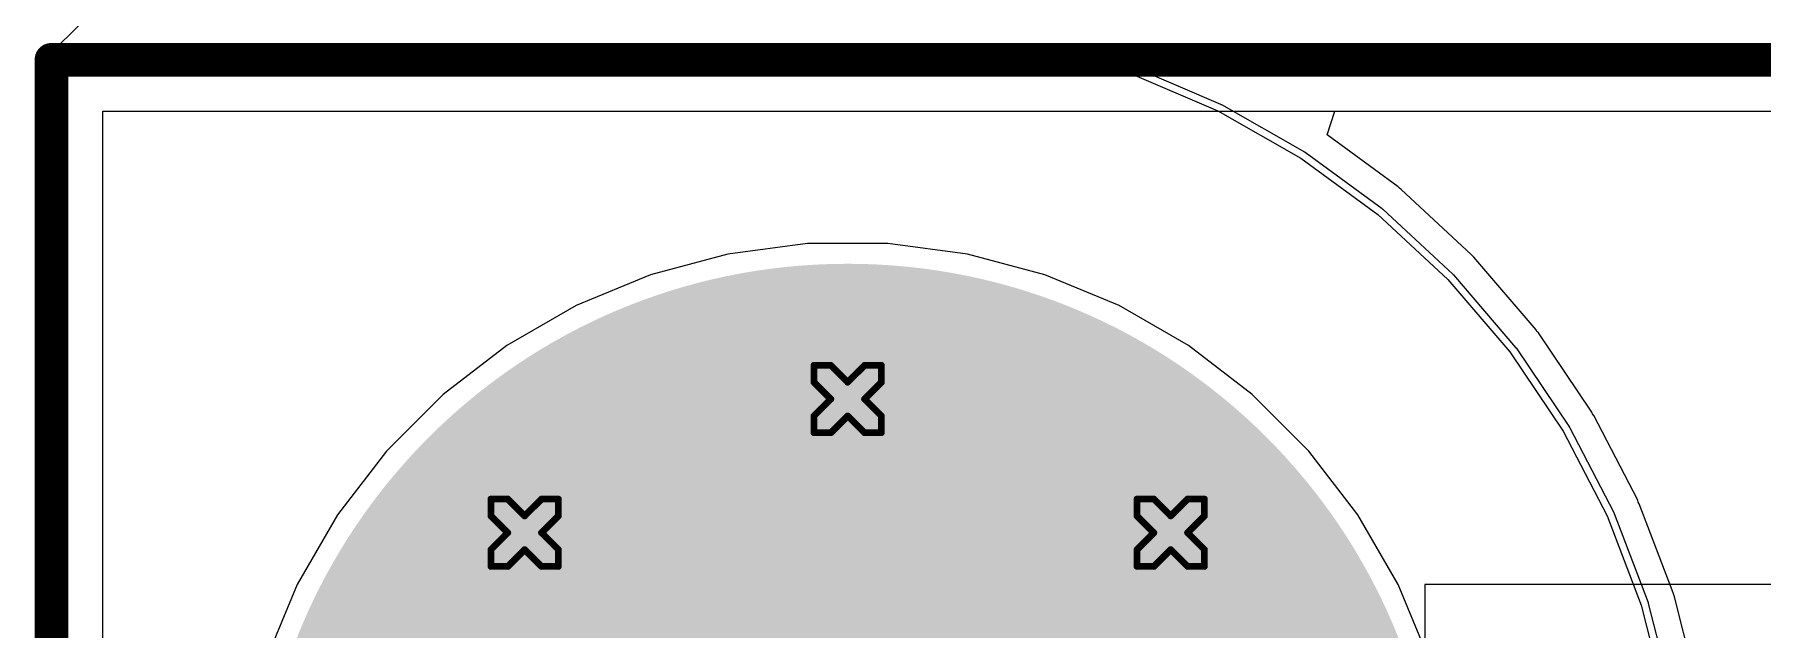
# Model space of a CAD drawing. Header units: inches. Extents: x -11 to 5379, y 0 to 5429.
# Drawn here: x -0.13 to 12.89, y 105.7 to 110.19 of the extents above; entities that cross this region are included whole.
import ezdxf

# ---------------------------------------------------------------- set-up
doc = ezdxf.new("R2010")
doc.units = ezdxf.units.IN
for name, color, linetype in [('Board Outline', 216, 'Continuous'), ('Bottom Layer', 5, 'Continuous'), ('Bottom Solder', 6, 'Continuous'), ('Drill Drawing', 1, 'Continuous'), ('GND', 16, 'Continuous'), ('Multi-Layer', 9, 'Continuous'), ('Pad Holes', 156, 'Continuous'), ('PWR', 76, 'Continuous'), ('Top Layer', 1, 'Continuous'), ('Top Solder', 216, 'Continuous'), ('Via Holes', 16, 'Continuous')]:
    doc.layers.add(name, color=color, linetype=linetype)

msp = doc.modelspace()

# ---------------------------------------------------------------- hatches: boundary and pattern name
at = {"layer": 'Bottom Layer'}
h = msp.add_hatch(color=5, dxfattribs=at)
edge = h.paths.add_edge_path()
edge.add_arc((6, 104), 4.36, 0, 360)
h = msp.add_hatch(color=5, dxfattribs=at)
edge = h.paths.add_edge_path()
edge.add_arc((6, 107.442), 0.3, 0, 360)
h = msp.add_hatch(color=5, dxfattribs=at)
edge = h.paths.add_edge_path()
edge.add_arc((3.566, 106.434), 0.3, 0, 360)
h = msp.add_hatch(color=5, dxfattribs=at)
edge = h.paths.add_edge_path()
edge.add_arc((8.434, 106.434), 0.3, 0, 360)
at = {"layer": 'Bottom Solder'}
h = msp.add_hatch(color=6, dxfattribs=at)
edge = h.paths.add_edge_path()
edge.add_arc((6, 104), 4.462, 0, 360)
at = {"layer": 'GND'}
h = msp.add_hatch(color=16, dxfattribs=at)
edge = h.paths.add_edge_path()
edge.add_arc((6, 104), 4.36, 0, 360)
h = msp.add_hatch(color=16, dxfattribs=at)
edge = h.paths.add_edge_path()
edge.add_arc((6, 107.442), 0.3, 0, 360)
h = msp.add_hatch(color=16, dxfattribs=at)
edge = h.paths.add_edge_path()
edge.add_arc((3.566, 106.434), 0.3, 0, 360)
h = msp.add_hatch(color=16, dxfattribs=at)
edge = h.paths.add_edge_path()
edge.add_arc((8.434, 106.434), 0.3, 0, 360)
at = {"layer": 'Multi-Layer'}
h = msp.add_hatch(color=9, dxfattribs=at)
edge = h.paths.add_edge_path()
edge.add_arc((6, 104), 4.36, 0, 360)
at = {"layer": 'Pad Holes'}
h = msp.add_hatch(color=7, dxfattribs=at)
edge = h.paths.add_edge_path()
edge.add_arc((6, 104), 2.5, 0, 360)
at = {"layer": 'PWR'}
h = msp.add_hatch(color=76, dxfattribs=at)
edge = h.paths.add_edge_path()
edge.add_arc((6, 104), 4.36, 0, 360)
h = msp.add_hatch(color=76, dxfattribs=at)
edge = h.paths.add_edge_path()
edge.add_arc((6, 107.442), 0.3, 0, 360)
h = msp.add_hatch(color=76, dxfattribs=at)
edge = h.paths.add_edge_path()
edge.add_arc((3.566, 106.434), 0.3, 0, 360)
h = msp.add_hatch(color=76, dxfattribs=at)
edge = h.paths.add_edge_path()
edge.add_arc((8.434, 106.434), 0.3, 0, 360)
at = {"layer": 'Top Layer'}
h = msp.add_hatch(color=1, dxfattribs=at)
edge = h.paths.add_edge_path()
edge.add_arc((6, 104), 4.36, 0, 360)
h = msp.add_hatch(color=1, dxfattribs=at)
edge = h.paths.add_edge_path()
edge.add_arc((6, 107.442), 0.3, 0, 360)
h = msp.add_hatch(color=1, dxfattribs=at)
edge = h.paths.add_edge_path()
edge.add_arc((3.566, 106.434), 0.3, 0, 360)
h = msp.add_hatch(color=1, dxfattribs=at)
edge = h.paths.add_edge_path()
edge.add_arc((8.434, 106.434), 0.3, 0, 360)
at = {"layer": 'Top Solder'}
h = msp.add_hatch(color=216, dxfattribs=at)
edge = h.paths.add_edge_path()
edge.add_arc((6, 104), 4.462, 0, 360)
at = {"layer": 'Via Holes'}
h = msp.add_hatch(color=7, dxfattribs=at)
edge = h.paths.add_edge_path()
edge.add_arc((6, 107.442), 0.15, 0, 360)
h = msp.add_hatch(color=7, dxfattribs=at)
edge = h.paths.add_edge_path()
edge.add_arc((3.566, 106.434), 0.15, 0, 360)
h = msp.add_hatch(color=7, dxfattribs=at)
edge = h.paths.add_edge_path()
edge.add_arc((8.434, 106.434), 0.15, 0, 360)

# ---------------------------------------------------------------- linework, layer by layer
at = {"layer": 'Board Outline'}
for points in [[(0, 110, 0.254, 0.254, 0), (344, 110, 0.254, 0.254, 0)], [(0, 0, 0.254, 0.254, 0), (0, 110, 0.254, 0.254, 0)]]:
    msp.add_lwpolyline(points, format="xyseb", dxfattribs=at)
msp.add_lwpolyline([(-0.063, 110, 0.127, 0.127, 1), (0.064, 110, 0.127, 0.127, 1)], format="xyseb", close=True, dxfattribs=at)
msp.add_lwpolyline([(-0.063, 110, 0.127, 0.127, 1), (0.064, 110, 0.127, 0.127, 1)], format="xyseb", close=True, dxfattribs=at)
at = {"layer": 'Bottom Layer'}
for p, q in [((0, 110), (0.001, 110.001)), ((0, 102.22), (0, 110)), ((0.001, 110.001), (7.782, 110.001)), ((7.782, 110.001), (8.127, 109.898)), ((8.127, 109.898), (8.789, 109.616)), ((8.789, 109.616), (9.414, 109.259)), ((9.614, 109.434), (9.671, 109.612)), ((9.671, 109.612), (186.207, 109.612)), ((10.147, 109.042), (9.614, 109.434)), ((9.414, 109.259), (9.994, 108.833)), ((10.158, 109.031), (10.147, 109.042)), ((10.17, 109.023), (10.158, 109.031)), ((10.698, 108.533), (10.17, 109.023)), ((9.994, 108.833), (10.522, 108.343)), ((10.707, 108.521), (10.698, 108.533)), ((10.719, 108.512), (10.707, 108.521)), ((11.187, 107.965), (10.719, 108.512)), ((10.522, 108.343), (10.99, 107.797)), ((11.194, 107.952), (11.187, 107.965)), ((11.205, 107.941), (11.194, 107.952)), ((11.607, 107.344), (11.205, 107.941)), ((10.99, 107.797), (11.392, 107.2)), ((11.613, 107.331), (11.607, 107.344)), ((11.622, 107.319), (11.613, 107.331)), ((11.953, 106.68), (11.622, 107.319)), ((11.392, 107.2), (11.723, 106.561)), ((11.957, 106.665), (11.953, 106.68)), ((11.965, 106.653), (11.957, 106.665)), ((12.221, 105.98), (11.965, 106.653)), ((11.723, 106.561), (11.979, 105.888)), ((11.979, 105.888), (12.156, 105.19)), ((12.224, 105.965), (12.221, 105.98)), ((12.23, 105.951), (12.224, 105.965)), ((12.407, 105.254), (12.23, 105.951))]:
    msp.add_line(p, q, dxfattribs=at)
at = {"layer": 'Bottom Solder'}
for p, q in [((0.001, 110.056), (5379.208, 5429.208)), ((-0.055, 110), (-0.039, 110.039)), ((-0.039, 110.039), (-0.038, 110.04)), ((-0.038, 110.04), (-0.027, 110.045)), ((-0.038, 110.04), (-0.038, 110.04)), ((-0.027, 110.045), (0.001, 110.056)), ((0.001, 110.056), (7.782, 110.056)), ((0.001, 110.056), (0.001, 110.056)), ((7.782, 110.056), (7.789, 110.053)), ((7.789, 110.053), (7.797, 110.054)), ((7.797, 110.054), (8.142, 109.951)), ((-0.055, 102.221), (-0.055, 110)), ((-0.055, 110), (-0.055, 110)), ((8.142, 109.951), (8.145, 109.949)), ((8.145, 109.949), (8.148, 109.949)), ((8.148, 109.949), (8.81, 109.666)), ((8.81, 109.666), (8.813, 109.664)), ((8.813, 109.664), (8.816, 109.664)), ((8.816, 109.664), (9.441, 109.307)), ((9.441, 109.307), (9.443, 109.304)), ((9.443, 109.304), (9.447, 109.304)), ((9.447, 109.304), (10.027, 108.878)), ((10.027, 108.878), (10.029, 108.875)), ((10.029, 108.875), (10.032, 108.874)), ((10.032, 108.874), (10.559, 108.384)), ((10.559, 108.384), (10.561, 108.381)), ((10.561, 108.381), (10.564, 108.379)), ((10.564, 108.379), (11.032, 107.832)), ((11.032, 107.832), (11.033, 107.829)), ((11.033, 107.829), (11.036, 107.827)), ((11.036, 107.827), (11.438, 107.23)), ((11.438, 107.23), (11.439, 107.227)), ((11.439, 107.227), (11.441, 107.225)), ((11.441, 107.225), (11.772, 106.586)), ((11.772, 106.586), (11.773, 106.583)), ((11.773, 106.583), (11.775, 106.58)), ((11.775, 106.58), (12.031, 105.907)), ((12.031, 105.907), (12.031, 105.904)), ((12.031, 105.904), (12.033, 105.901)), ((12.033, 105.901), (12.21, 105.204))]:
    msp.add_line(p, q, dxfattribs=at)
at = {"layer": 'Drill Drawing'}
for points in [[(5.746, 107.569, 0.0508, 0.0508, 0), (5.746, 107.696, 0.0508, 0.0508, 0)], [(5.746, 107.696, 0.0508, 0.0508, 0), (5.873, 107.696, 0.0508, 0.0508, 0)], [(5.873, 107.696, 0.0508, 0.0508, 0), (6, 107.569, 0.0508, 0.0508, 0)], [(6, 107.569, 0.0508, 0.0508, 0), (6.127, 107.696, 0.0508, 0.0508, 0)], [(6.127, 107.696, 0.0508, 0.0508, 0), (6.254, 107.696, 0.0508, 0.0508, 0)], [(6.254, 107.569, 0.0508, 0.0508, 0), (6.254, 107.696, 0.0508, 0.0508, 0)], [(5.746, 107.569, 0.0508, 0.0508, 0), (5.873, 107.442, 0.0508, 0.0508, 0)], [(6.127, 107.442, 0.0508, 0.0508, 0), (6.254, 107.569, 0.0508, 0.0508, 0)], [(5.746, 107.315, 0.0508, 0.0508, 0), (5.873, 107.442, 0.0508, 0.0508, 0)], [(6.127, 107.442, 0.0508, 0.0508, 0), (6.254, 107.315, 0.0508, 0.0508, 0)], [(5.746, 107.188, 0.0508, 0.0508, 0), (5.746, 107.315, 0.0508, 0.0508, 0)], [(5.873, 107.188, 0.0508, 0.0508, 0), (6, 107.315, 0.0508, 0.0508, 0)], [(6, 107.315, 0.0508, 0.0508, 0), (6.127, 107.188, 0.0508, 0.0508, 0)], [(6.254, 107.188, 0.0508, 0.0508, 0), (6.254, 107.315, 0.0508, 0.0508, 0)], [(5.746, 107.188, 0.0508, 0.0508, 0), (5.873, 107.188, 0.0508, 0.0508, 0)], [(6.127, 107.188, 0.0508, 0.0508, 0), (6.254, 107.188, 0.0508, 0.0508, 0)], [(3.312, 106.561, 0.0508, 0.0508, 0), (3.312, 106.688, 0.0508, 0.0508, 0)], [(3.312, 106.688, 0.0508, 0.0508, 0), (3.439, 106.688, 0.0508, 0.0508, 0)], [(3.439, 106.688, 0.0508, 0.0508, 0), (3.566, 106.561, 0.0508, 0.0508, 0)], [(3.566, 106.561, 0.0508, 0.0508, 0), (3.693, 106.688, 0.0508, 0.0508, 0)], [(3.693, 106.688, 0.0508, 0.0508, 0), (3.82, 106.688, 0.0508, 0.0508, 0)], [(3.82, 106.561, 0.0508, 0.0508, 0), (3.82, 106.688, 0.0508, 0.0508, 0)], [(8.18, 106.561, 0.0508, 0.0508, 0), (8.18, 106.688, 0.0508, 0.0508, 0)], [(8.18, 106.688, 0.0508, 0.0508, 0), (8.307, 106.688, 0.0508, 0.0508, 0)], [(8.307, 106.688, 0.0508, 0.0508, 0), (8.434, 106.561, 0.0508, 0.0508, 0)], [(8.434, 106.561, 0.0508, 0.0508, 0), (8.561, 106.688, 0.0508, 0.0508, 0)], [(8.561, 106.688, 0.0508, 0.0508, 0), (8.688, 106.688, 0.0508, 0.0508, 0)], [(8.688, 106.561, 0.0508, 0.0508, 0), (8.688, 106.688, 0.0508, 0.0508, 0)], [(3.312, 106.561, 0.0508, 0.0508, 0), (3.439, 106.434, 0.0508, 0.0508, 0)], [(3.693, 106.434, 0.0508, 0.0508, 0), (3.82, 106.561, 0.0508, 0.0508, 0)], [(8.18, 106.561, 0.0508, 0.0508, 0), (8.307, 106.434, 0.0508, 0.0508, 0)], [(8.561, 106.434, 0.0508, 0.0508, 0), (8.688, 106.561, 0.0508, 0.0508, 0)], [(3.312, 106.307, 0.0508, 0.0508, 0), (3.439, 106.434, 0.0508, 0.0508, 0)], [(3.693, 106.434, 0.0508, 0.0508, 0), (3.82, 106.307, 0.0508, 0.0508, 0)], [(8.18, 106.307, 0.0508, 0.0508, 0), (8.307, 106.434, 0.0508, 0.0508, 0)], [(8.561, 106.434, 0.0508, 0.0508, 0), (8.688, 106.307, 0.0508, 0.0508, 0)], [(3.312, 106.18, 0.0508, 0.0508, 0), (3.312, 106.307, 0.0508, 0.0508, 0)], [(3.439, 106.18, 0.0508, 0.0508, 0), (3.566, 106.307, 0.0508, 0.0508, 0)], [(3.566, 106.307, 0.0508, 0.0508, 0), (3.693, 106.18, 0.0508, 0.0508, 0)], [(3.82, 106.18, 0.0508, 0.0508, 0), (3.82, 106.307, 0.0508, 0.0508, 0)], [(8.18, 106.18, 0.0508, 0.0508, 0), (8.18, 106.307, 0.0508, 0.0508, 0)], [(8.307, 106.18, 0.0508, 0.0508, 0), (8.434, 106.307, 0.0508, 0.0508, 0)], [(8.434, 106.307, 0.0508, 0.0508, 0), (8.561, 106.18, 0.0508, 0.0508, 0)], [(8.688, 106.18, 0.0508, 0.0508, 0), (8.688, 106.307, 0.0508, 0.0508, 0)], [(3.312, 106.18, 0.0508, 0.0508, 0), (3.439, 106.18, 0.0508, 0.0508, 0)], [(3.693, 106.18, 0.0508, 0.0508, 0), (3.82, 106.18, 0.0508, 0.0508, 0)], [(8.18, 106.18, 0.0508, 0.0508, 0), (8.307, 106.18, 0.0508, 0.0508, 0)], [(8.561, 106.18, 0.0508, 0.0508, 0), (8.688, 106.18, 0.0508, 0.0508, 0)]]:
    msp.add_lwpolyline(points, format="xyseb", dxfattribs=at)
for points in [[(5.733, 107.696, 0.0254, 0.0254, 1), (5.759, 107.696, 0.0254, 0.0254, 1)], [(5.733, 107.696, 0.0254, 0.0254, 1), (5.759, 107.696, 0.0254, 0.0254, 1)], [(5.86, 107.696, 0.0254, 0.0254, 1), (5.886, 107.696, 0.0254, 0.0254, 1)], [(5.86, 107.696, 0.0254, 0.0254, 1), (5.886, 107.696, 0.0254, 0.0254, 1)], [(6.114, 107.696, 0.0254, 0.0254, 1), (6.14, 107.696, 0.0254, 0.0254, 1)], [(6.114, 107.696, 0.0254, 0.0254, 1), (6.14, 107.696, 0.0254, 0.0254, 1)], [(6.241, 107.696, 0.0254, 0.0254, 1), (6.267, 107.696, 0.0254, 0.0254, 1)], [(6.241, 107.696, 0.0254, 0.0254, 1), (6.267, 107.696, 0.0254, 0.0254, 1)], [(5.733, 107.569, 0.0254, 0.0254, 1), (5.759, 107.569, 0.0254, 0.0254, 1)], [(5.733, 107.569, 0.0254, 0.0254, 1), (5.759, 107.569, 0.0254, 0.0254, 1)], [(5.987, 107.569, 0.0254, 0.0254, 1), (6.013, 107.569, 0.0254, 0.0254, 1)], [(5.987, 107.569, 0.0254, 0.0254, 1), (6.013, 107.569, 0.0254, 0.0254, 1)], [(6.241, 107.569, 0.0254, 0.0254, 1), (6.267, 107.569, 0.0254, 0.0254, 1)], [(6.241, 107.569, 0.0254, 0.0254, 1), (6.267, 107.569, 0.0254, 0.0254, 1)], [(5.86, 107.442, 0.0254, 0.0254, 1), (5.886, 107.442, 0.0254, 0.0254, 1)], [(5.86, 107.442, 0.0254, 0.0254, 1), (5.886, 107.442, 0.0254, 0.0254, 1)], [(6.114, 107.442, 0.0254, 0.0254, 1), (6.14, 107.442, 0.0254, 0.0254, 1)], [(6.114, 107.442, 0.0254, 0.0254, 1), (6.14, 107.442, 0.0254, 0.0254, 1)], [(5.733, 107.315, 0.0254, 0.0254, 1), (5.759, 107.315, 0.0254, 0.0254, 1)], [(5.733, 107.315, 0.0254, 0.0254, 1), (5.759, 107.315, 0.0254, 0.0254, 1)], [(5.987, 107.315, 0.0254, 0.0254, 1), (6.013, 107.315, 0.0254, 0.0254, 1)], [(5.987, 107.315, 0.0254, 0.0254, 1), (6.013, 107.315, 0.0254, 0.0254, 1)], [(6.241, 107.315, 0.0254, 0.0254, 1), (6.267, 107.315, 0.0254, 0.0254, 1)], [(6.241, 107.315, 0.0254, 0.0254, 1), (6.267, 107.315, 0.0254, 0.0254, 1)], [(5.733, 107.188, 0.0254, 0.0254, 1), (5.759, 107.188, 0.0254, 0.0254, 1)], [(5.733, 107.188, 0.0254, 0.0254, 1), (5.759, 107.188, 0.0254, 0.0254, 1)], [(5.86, 107.188, 0.0254, 0.0254, 1), (5.886, 107.188, 0.0254, 0.0254, 1)], [(5.86, 107.188, 0.0254, 0.0254, 1), (5.886, 107.188, 0.0254, 0.0254, 1)], [(6.114, 107.188, 0.0254, 0.0254, 1), (6.14, 107.188, 0.0254, 0.0254, 1)], [(6.114, 107.188, 0.0254, 0.0254, 1), (6.14, 107.188, 0.0254, 0.0254, 1)], [(6.241, 107.188, 0.0254, 0.0254, 1), (6.267, 107.188, 0.0254, 0.0254, 1)], [(6.241, 107.188, 0.0254, 0.0254, 1), (6.267, 107.188, 0.0254, 0.0254, 1)], [(3.299, 106.688, 0.0254, 0.0254, 1), (3.325, 106.688, 0.0254, 0.0254, 1)], [(3.299, 106.688, 0.0254, 0.0254, 1), (3.325, 106.688, 0.0254, 0.0254, 1)], [(3.426, 106.688, 0.0254, 0.0254, 1), (3.452, 106.688, 0.0254, 0.0254, 1)], [(3.426, 106.688, 0.0254, 0.0254, 1), (3.452, 106.688, 0.0254, 0.0254, 1)], [(3.68, 106.688, 0.0254, 0.0254, 1), (3.706, 106.688, 0.0254, 0.0254, 1)], [(3.68, 106.688, 0.0254, 0.0254, 1), (3.706, 106.688, 0.0254, 0.0254, 1)], [(3.807, 106.688, 0.0254, 0.0254, 1), (3.833, 106.688, 0.0254, 0.0254, 1)], [(3.807, 106.688, 0.0254, 0.0254, 1), (3.833, 106.688, 0.0254, 0.0254, 1)], [(8.167, 106.688, 0.0254, 0.0254, 1), (8.193, 106.688, 0.0254, 0.0254, 1)], [(8.167, 106.688, 0.0254, 0.0254, 1), (8.193, 106.688, 0.0254, 0.0254, 1)], [(8.294, 106.688, 0.0254, 0.0254, 1), (8.32, 106.688, 0.0254, 0.0254, 1)], [(8.294, 106.688, 0.0254, 0.0254, 1), (8.32, 106.688, 0.0254, 0.0254, 1)], [(8.548, 106.688, 0.0254, 0.0254, 1), (8.574, 106.688, 0.0254, 0.0254, 1)], [(8.548, 106.688, 0.0254, 0.0254, 1), (8.574, 106.688, 0.0254, 0.0254, 1)], [(8.675, 106.688, 0.0254, 0.0254, 1), (8.701, 106.688, 0.0254, 0.0254, 1)], [(8.675, 106.688, 0.0254, 0.0254, 1), (8.701, 106.688, 0.0254, 0.0254, 1)], [(3.299, 106.561, 0.0254, 0.0254, 1), (3.325, 106.561, 0.0254, 0.0254, 1)], [(3.299, 106.561, 0.0254, 0.0254, 1), (3.325, 106.561, 0.0254, 0.0254, 1)], [(3.553, 106.561, 0.0254, 0.0254, 1), (3.579, 106.561, 0.0254, 0.0254, 1)], [(3.553, 106.561, 0.0254, 0.0254, 1), (3.579, 106.561, 0.0254, 0.0254, 1)], [(3.807, 106.561, 0.0254, 0.0254, 1), (3.833, 106.561, 0.0254, 0.0254, 1)], [(3.807, 106.561, 0.0254, 0.0254, 1), (3.833, 106.561, 0.0254, 0.0254, 1)], [(8.167, 106.561, 0.0254, 0.0254, 1), (8.193, 106.561, 0.0254, 0.0254, 1)], [(8.167, 106.561, 0.0254, 0.0254, 1), (8.193, 106.561, 0.0254, 0.0254, 1)], [(8.421, 106.561, 0.0254, 0.0254, 1), (8.447, 106.561, 0.0254, 0.0254, 1)], [(8.421, 106.561, 0.0254, 0.0254, 1), (8.447, 106.561, 0.0254, 0.0254, 1)], [(8.675, 106.561, 0.0254, 0.0254, 1), (8.701, 106.561, 0.0254, 0.0254, 1)], [(8.675, 106.561, 0.0254, 0.0254, 1), (8.701, 106.561, 0.0254, 0.0254, 1)], [(3.426, 106.434, 0.0254, 0.0254, 1), (3.452, 106.434, 0.0254, 0.0254, 1)], [(3.426, 106.434, 0.0254, 0.0254, 1), (3.452, 106.434, 0.0254, 0.0254, 1)], [(3.68, 106.434, 0.0254, 0.0254, 1), (3.706, 106.434, 0.0254, 0.0254, 1)], [(3.68, 106.434, 0.0254, 0.0254, 1), (3.706, 106.434, 0.0254, 0.0254, 1)], [(8.294, 106.434, 0.0254, 0.0254, 1), (8.32, 106.434, 0.0254, 0.0254, 1)], [(8.294, 106.434, 0.0254, 0.0254, 1), (8.32, 106.434, 0.0254, 0.0254, 1)], [(8.548, 106.434, 0.0254, 0.0254, 1), (8.574, 106.434, 0.0254, 0.0254, 1)], [(8.548, 106.434, 0.0254, 0.0254, 1), (8.574, 106.434, 0.0254, 0.0254, 1)], [(3.299, 106.307, 0.0254, 0.0254, 1), (3.325, 106.307, 0.0254, 0.0254, 1)], [(3.299, 106.307, 0.0254, 0.0254, 1), (3.325, 106.307, 0.0254, 0.0254, 1)], [(3.553, 106.307, 0.0254, 0.0254, 1), (3.579, 106.307, 0.0254, 0.0254, 1)], [(3.553, 106.307, 0.0254, 0.0254, 1), (3.579, 106.307, 0.0254, 0.0254, 1)], [(3.807, 106.307, 0.0254, 0.0254, 1), (3.833, 106.307, 0.0254, 0.0254, 1)], [(3.807, 106.307, 0.0254, 0.0254, 1), (3.833, 106.307, 0.0254, 0.0254, 1)], [(8.167, 106.307, 0.0254, 0.0254, 1), (8.193, 106.307, 0.0254, 0.0254, 1)], [(8.167, 106.307, 0.0254, 0.0254, 1), (8.193, 106.307, 0.0254, 0.0254, 1)], [(8.421, 106.307, 0.0254, 0.0254, 1), (8.447, 106.307, 0.0254, 0.0254, 1)], [(8.421, 106.307, 0.0254, 0.0254, 1), (8.447, 106.307, 0.0254, 0.0254, 1)], [(8.675, 106.307, 0.0254, 0.0254, 1), (8.701, 106.307, 0.0254, 0.0254, 1)], [(8.675, 106.307, 0.0254, 0.0254, 1), (8.701, 106.307, 0.0254, 0.0254, 1)], [(3.299, 106.18, 0.0254, 0.0254, 1), (3.325, 106.18, 0.0254, 0.0254, 1)], [(3.299, 106.18, 0.0254, 0.0254, 1), (3.325, 106.18, 0.0254, 0.0254, 1)], [(3.426, 106.18, 0.0254, 0.0254, 1), (3.452, 106.18, 0.0254, 0.0254, 1)], [(3.426, 106.18, 0.0254, 0.0254, 1), (3.452, 106.18, 0.0254, 0.0254, 1)], [(3.68, 106.18, 0.0254, 0.0254, 1), (3.706, 106.18, 0.0254, 0.0254, 1)], [(3.68, 106.18, 0.0254, 0.0254, 1), (3.706, 106.18, 0.0254, 0.0254, 1)], [(3.807, 106.18, 0.0254, 0.0254, 1), (3.833, 106.18, 0.0254, 0.0254, 1)], [(3.807, 106.18, 0.0254, 0.0254, 1), (3.833, 106.18, 0.0254, 0.0254, 1)], [(8.167, 106.18, 0.0254, 0.0254, 1), (8.193, 106.18, 0.0254, 0.0254, 1)], [(8.167, 106.18, 0.0254, 0.0254, 1), (8.193, 106.18, 0.0254, 0.0254, 1)], [(8.294, 106.18, 0.0254, 0.0254, 1), (8.32, 106.18, 0.0254, 0.0254, 1)], [(8.294, 106.18, 0.0254, 0.0254, 1), (8.32, 106.18, 0.0254, 0.0254, 1)], [(8.548, 106.18, 0.0254, 0.0254, 1), (8.574, 106.18, 0.0254, 0.0254, 1)], [(8.548, 106.18, 0.0254, 0.0254, 1), (8.574, 106.18, 0.0254, 0.0254, 1)], [(8.675, 106.18, 0.0254, 0.0254, 1), (8.701, 106.18, 0.0254, 0.0254, 1)], [(8.675, 106.18, 0.0254, 0.0254, 1), (8.701, 106.18, 0.0254, 0.0254, 1)]]:
    msp.add_lwpolyline(points, format="xyseb", close=True, dxfattribs=at)
at = {"layer": 'GND'}
for p, q in [((0.388, 0.388), (0.388, 109.612)), ((0.388, 109.612), (343.612, 109.612)), ((111.658, 106.045), (10.349, 106.045)), ((10.349, 106.045), (10.349, 7.62))]:
    msp.add_line(p, q, dxfattribs=at)
at = {"layer": 'PWR'}
for p, q in [((0.388, 41.681), (0.388, 109.612)), ((0.388, 109.612), (206.578, 109.612)), ((5.698, 108.614), (5.098, 108.535)), ((6.302, 108.614), (5.698, 108.614)), ((6.902, 108.535), (6.302, 108.614)), ((5.098, 108.535), (4.514, 108.379)), ((7.486, 108.379), (6.902, 108.535)), ((4.514, 108.379), (3.955, 108.147)), ((8.045, 108.147), (7.486, 108.379)), ((3.955, 108.147), (3.431, 107.845)), ((8.569, 107.845), (8.045, 108.147)), ((3.431, 107.845), (2.951, 107.476)), ((9.049, 107.476), (8.569, 107.845)), ((2.951, 107.476), (2.524, 107.049)), ((9.476, 107.049), (9.049, 107.476)), ((2.524, 107.049), (2.155, 106.569)), ((9.845, 106.569), (9.476, 107.049)), ((2.155, 106.569), (1.853, 106.045)), ((10.147, 106.045), (9.845, 106.569)), ((1.853, 106.045), (1.621, 105.486)), ((10.379, 105.486), (10.147, 106.045))]:
    msp.add_line(p, q, dxfattribs=at)
at = {"layer": 'Top Layer'}
for p, q in [((0, 110), (0.001, 110.001)), ((0, 102.22), (0, 110)), ((0.001, 110.001), (7.782, 110.001)), ((7.782, 110.001), (8.127, 109.898)), ((8.127, 109.898), (8.789, 109.616)), ((8.789, 109.616), (9.414, 109.259)), ((9.614, 109.434), (9.671, 109.612)), ((9.671, 109.612), (186.207, 109.612)), ((10.147, 109.042), (9.614, 109.434)), ((9.414, 109.259), (9.994, 108.833)), ((10.158, 109.031), (10.147, 109.042)), ((10.17, 109.023), (10.158, 109.031)), ((10.698, 108.533), (10.17, 109.023)), ((9.994, 108.833), (10.522, 108.343)), ((10.707, 108.521), (10.698, 108.533)), ((10.719, 108.512), (10.707, 108.521)), ((11.187, 107.965), (10.719, 108.512)), ((10.522, 108.343), (10.99, 107.797)), ((11.194, 107.952), (11.187, 107.965)), ((11.205, 107.941), (11.194, 107.952)), ((11.607, 107.344), (11.205, 107.941)), ((10.99, 107.797), (11.392, 107.2)), ((11.613, 107.331), (11.607, 107.344)), ((11.622, 107.319), (11.613, 107.331)), ((11.953, 106.68), (11.622, 107.319)), ((11.392, 107.2), (11.723, 106.561)), ((11.957, 106.665), (11.953, 106.68)), ((11.965, 106.653), (11.957, 106.665)), ((12.221, 105.98), (11.965, 106.653)), ((11.723, 106.561), (11.979, 105.888)), ((11.979, 105.888), (12.156, 105.19)), ((12.224, 105.965), (12.221, 105.98)), ((12.23, 105.951), (12.224, 105.965)), ((12.407, 105.254), (12.23, 105.951))]:
    msp.add_line(p, q, dxfattribs=at)
at = {"layer": 'Top Solder'}
for p, q in [((0.001, 110.056), (5379.208, 5429.208)), ((-0.055, 110), (-0.039, 110.039)), ((-0.039, 110.039), (-0.038, 110.04)), ((-0.038, 110.04), (-0.027, 110.045)), ((-0.038, 110.04), (-0.038, 110.04)), ((-0.027, 110.045), (0.001, 110.056)), ((0.001, 110.056), (7.782, 110.056)), ((0.001, 110.056), (0.001, 110.056)), ((7.782, 110.056), (7.789, 110.053)), ((7.789, 110.053), (7.797, 110.054)), ((7.797, 110.054), (8.142, 109.951)), ((-0.055, 102.221), (-0.055, 110)), ((-0.055, 110), (-0.055, 110)), ((8.142, 109.951), (8.145, 109.949)), ((8.145, 109.949), (8.148, 109.949)), ((8.148, 109.949), (8.81, 109.666)), ((8.81, 109.666), (8.813, 109.664)), ((8.813, 109.664), (8.816, 109.664)), ((8.816, 109.664), (9.441, 109.307)), ((9.441, 109.307), (9.443, 109.304)), ((9.443, 109.304), (9.447, 109.304)), ((9.447, 109.304), (10.027, 108.878)), ((10.027, 108.878), (10.029, 108.875)), ((10.029, 108.875), (10.032, 108.874)), ((10.032, 108.874), (10.559, 108.384)), ((10.559, 108.384), (10.561, 108.381)), ((10.561, 108.381), (10.564, 108.379)), ((10.564, 108.379), (11.032, 107.832)), ((11.032, 107.832), (11.033, 107.829)), ((11.033, 107.829), (11.036, 107.827)), ((11.036, 107.827), (11.438, 107.23)), ((11.438, 107.23), (11.439, 107.227)), ((11.439, 107.227), (11.441, 107.225)), ((11.441, 107.225), (11.772, 106.586)), ((11.772, 106.586), (11.773, 106.583)), ((11.773, 106.583), (11.775, 106.58)), ((11.775, 106.58), (12.031, 105.907)), ((12.031, 105.907), (12.031, 105.904)), ((12.031, 105.904), (12.033, 105.901)), ((12.033, 105.901), (12.21, 105.204))]:
    msp.add_line(p, q, dxfattribs=at)

doc.saveas('drawing.dxf')
